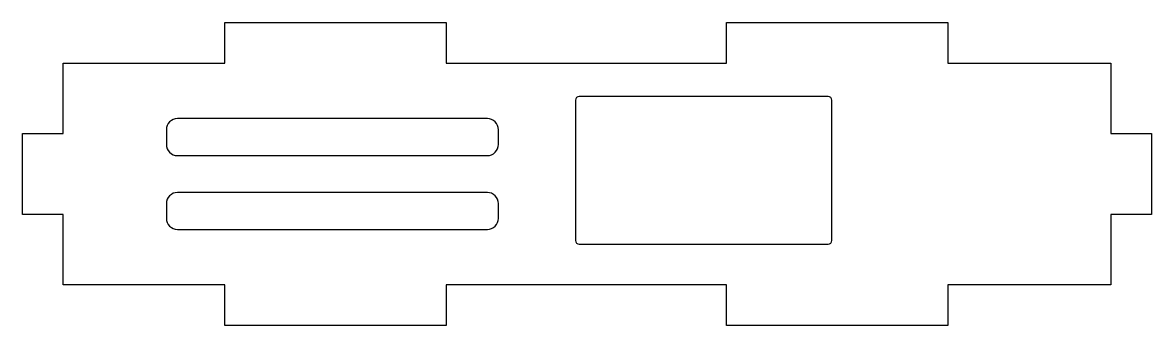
# Model space of a CAD drawing. Header units: millimetres. Extents: x -120 to 33, y -260 to -219.
import ezdxf

# ---------------------------------------------------------------- set-up
doc = ezdxf.new("R2010")
doc.units = ezdxf.units.MM
doc.layers.get('0').update_dxf_attribs({"linetype": 'CONTINUOUS'})

msp = doc.modelspace()

# ---------------------------------------------------------------- linework, layer by layer
msp.add_lwpolyline([(-24.23, -254.03), (-62.23, -254.03), (-62.23, -259.53), (-92.23, -259.53), (-92.23, -254.03), (-114.13, -254.03), (-114.13, -244.53), (-119.63, -244.53), (-119.63, -233.53), (-114.13, -233.53), (-114.13, -224.03), (-92.23, -224.03), (-92.23, -218.53), (-62.23, -218.53), (-62.23, -224.03), (-24.23, -224.03), (-24.23, -218.53), (5.77, -218.53), (5.77, -224.03), (27.87, -224.03), (27.87, -233.53), (33.37, -233.53), (33.37, -244.53), (27.87, -244.53), (27.87, -254.03), (5.77, -254.03), (5.77, -259.53), (-24.23, -259.53)], close=True)
for points in [[(-9.93, -248.03), (-9.93, -229.03, 0.414214), (-10.43, -228.53), (-44.18, -228.53, 0.414214), (-44.68, -229.03), (-44.68, -248.03, 0.414214), (-44.18, -248.53), (-10.43, -248.53, 0.414214)], [(-98.63, -236.53), (-56.63, -236.53, 0.414214), (-55.13, -235.03), (-55.13, -233.03, 0.414214), (-56.63, -231.53), (-98.63, -231.53, 0.414214), (-100.13, -233.03), (-100.13, -235.03, 0.414214)], [(-55.13, -245.03), (-55.13, -243.03, 0.414214), (-56.63, -241.53), (-98.63, -241.53, 0.414214), (-100.13, -243.03), (-100.13, -245.03, 0.414214), (-98.63, -246.53), (-56.63, -246.53, 0.414214)]]:
    msp.add_lwpolyline(points, format="xyb", close=True)

doc.saveas('drawing.dxf')
